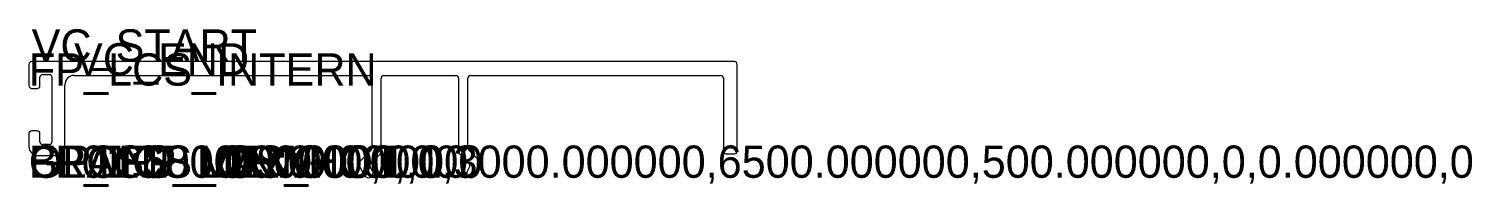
# Model space of a CAD drawing. Header units: metres. Extents: x -11 to 146, y -1 to 170.
# Drawn here: x -10.8 to 145.6, y 153.2 to 170.4 of the extents above.
import ezdxf

# ---------------------------------------------------------------- set-up
doc = ezdxf.new("R2010")
doc.units = ezdxf.units.M

msp = doc.modelspace()

# ---------------------------------------------------------------- linework, layer by layer
for p, q in [((-10.842554, 166.504986), (-10.842554, 164.204986)), ((65.659215, 166.804986), (-10.542554, 166.804986)), ((65.959215, 157.104986), (65.959215, 166.504986)), ((-9.642554, 164.204986), (-9.642554, 165.104986)), ((-9.342554, 165.404986), (-8.642554, 165.404986)), ((-8.342554, 165.104986), (-8.342554, 158.104986)), ((-5.942554, 165.304986), (26.057446, 165.304986)), ((26.357446, 165.004986), (26.357446, 157.42925)), ((27.357446, 157.015036), (27.357446, 165.004986)), ((27.657446, 165.304986), (35.457446, 165.304986)), ((35.757446, 165.004986), (35.757446, 157.015036)), ((36.757446, 157.42925), (36.757446, 165.004986)), ((37.057446, 165.304986), (64.159215, 165.304986)), ((64.459215, 165.004986), (64.459215, 157.104986)), ((-10.542554, 163.904986), (-9.942554, 163.904986)), ((-6.942554, 157.606686), (-6.942554, 164.304986)), ((-10.842554, 159.004986), (-10.842554, 157.606686)), ((-9.942554, 159.304986), (-10.542554, 159.304986)), ((-9.642554, 158.104986), (-9.642554, 159.004986)), ((-9.842554, 156.606686), (-7.942554, 156.606686)), ((-8.642554, 157.804986), (-9.342554, 157.804986)), ((26.269578, 157.217118), (25.072395, 156.019935)), ((26.213567, 155.746894), (27.269578, 156.802904)), ((35.845314, 156.802904), (36.901324, 155.746894)), ((38.042497, 156.019935), (36.845314, 157.217118)), ((64.759215, 156.804986), (65.659215, 156.804986)), ((24.992935, 155.416381), (25.547997, 154.454986)), ((26.414023, 154.954986), (26.165891, 155.384761)), ((36.949, 155.384761), (36.700869, 154.954986)), ((37.566894, 154.454986), (38.121956, 155.416381))]:
    msp.add_line(p, q)
for centre, radius, start, end in [((-10.542554, 166.504986), 0.3, 90, 180), ((65.659215, 166.504986), 0.3, 0, 90), ((-9.342554, 165.104986), 0.3, 90, 180), ((-8.642554, 165.104986), 0.3, 0, 90), ((-5.942554, 164.304986), 1, 90, 180), ((26.057446, 165.004986), 0.3, 0, 90), ((27.657446, 165.004986), 0.3, 90, 180), ((35.457446, 165.004986), 0.3, 0, 90), ((37.057446, 165.004986), 0.3, 90, 180), ((64.159215, 165.004986), 0.3, 0, 90), ((-10.542554, 164.204986), 0.3, 180, 270), ((-9.942554, 164.204986), 0.3, 270, 0), ((-10.542554, 159.004986), 0.3, 90, 180), ((-9.942554, 159.004986), 0.3, 0, 90), ((-9.342554, 158.104986), 0.3, 180, 270), ((-8.642554, 158.104986), 0.3, 270, 0), ((-9.842554, 157.606686), 1, 180, 270), ((-7.942554, 157.606686), 1, 270, 0), ((26.057446, 157.42925), 0.3, 315, 0), ((27.057446, 157.015036), 0.3, 315, 0), ((36.057446, 157.015036), 0.3, 180, 225), ((37.057446, 157.42925), 0.3, 180, 225), ((64.759215, 157.104986), 0.3, 180, 270), ((65.659215, 157.104986), 0.3, 270, 0), ((25.425948, 155.666381), 0.5, 135, 210), ((25.98101, 154.704986), 0.5, 210, 30), ((26.425699, 155.534761), 0.3, 135, 210), ((37.133882, 154.704986), 0.5, 150, 330), ((36.689192, 155.534761), 0.3, 330, 45), ((37.688943, 155.666381), 0.5, 330, 45)]:
    msp.add_arc(centre, radius, start, end)

# ---------------------------------------------------------------- texts
for tag, p in [('VC_START', (-10.542554, 166.804986)), ('FP_LCS_INTERN', (-10.842554, 164.204986)), ('VC_END', (-5.942554, 165.304986)), ('OPTI:500.000000,1,0,3000.000000,6500.000000,500.000000,0,0.000000,0', (-10.842554, 154.204986)), ('GLASS_MIN:0.000000', (-10.842554, 154.204986)), ('GLASS_MAX:0.000000', (-10.842554, 154.204986)), ('FRONT_VIEW', (-10.842554, 154.204986)), ('BL01:6800.000000,,1', (-10.842554, 154.204986)), ('FP_LCS_ORIG', (-10.842554, 154.204986)), ('FP_LCS_HOT', (-0.842554, 154.204986))]:
    msp.add_attdef(tag, p, '', height=3.5)

doc.saveas('drawing.dxf')
